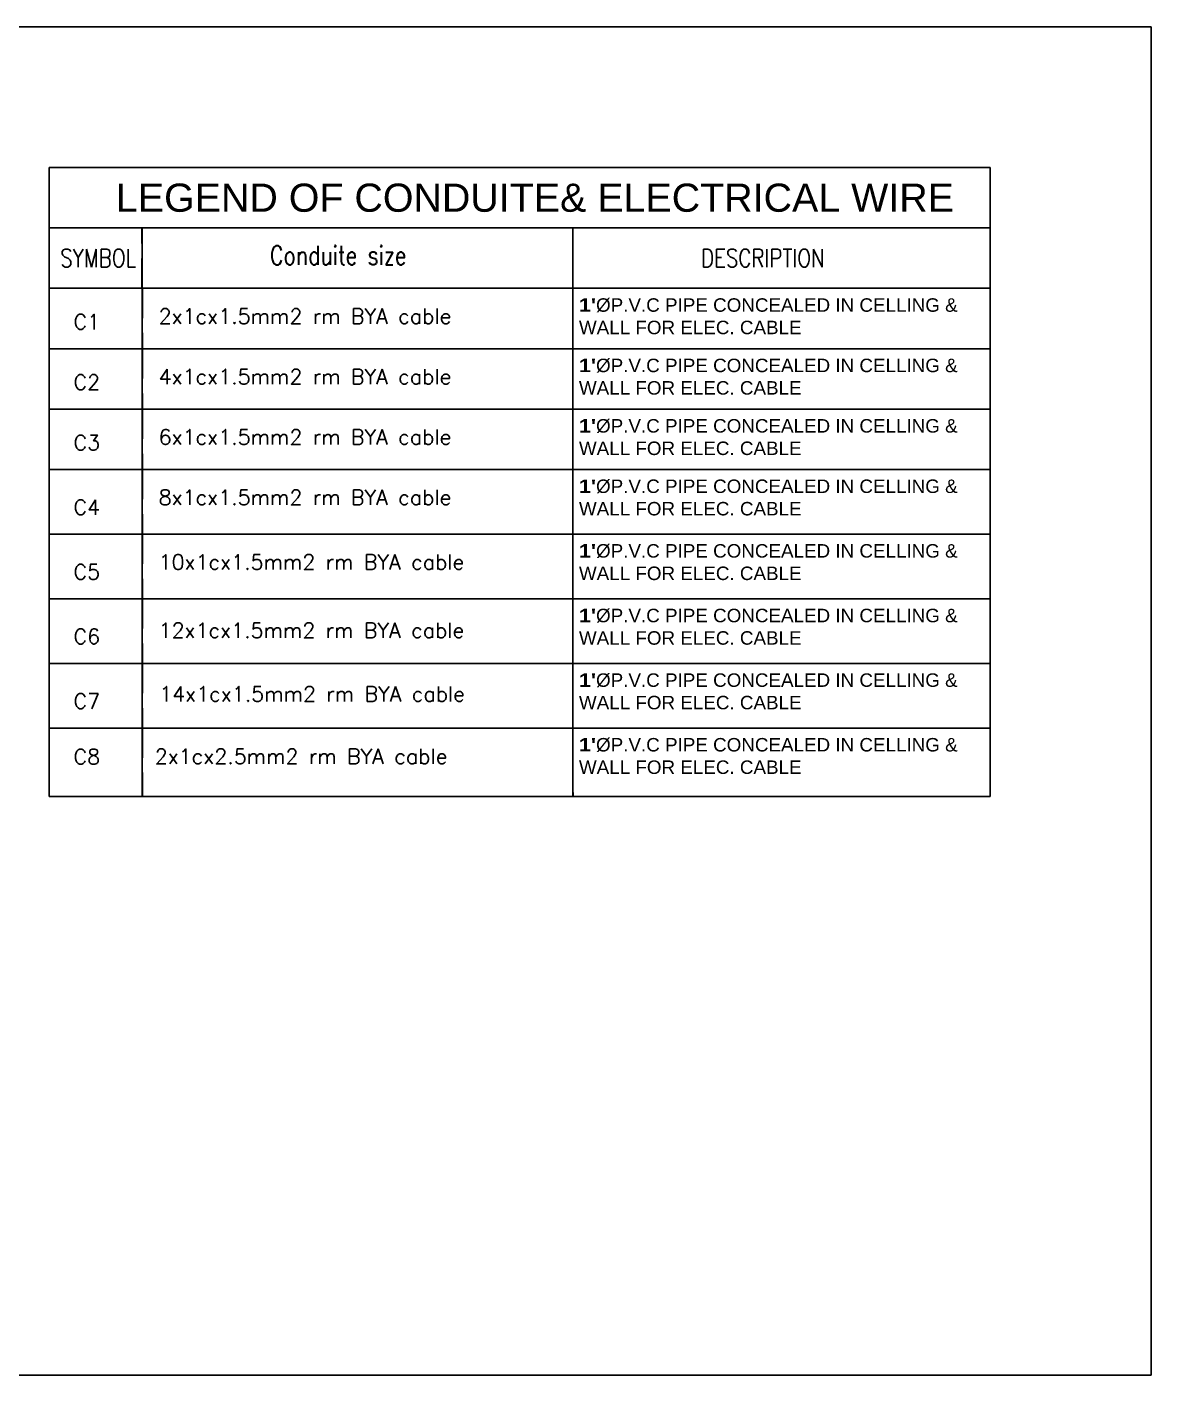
# Model space of a CAD drawing. Header units: inches. Extents: x 1052 to 8538, y 819 to 5894.
# Drawn here: x 3897 to 4370, y 2126 to 2692 of the extents above; entities that cross this region are included whole.
import ezdxf
from ezdxf.enums import TextEntityAlignment as Align

# ---------------------------------------------------------------- set-up
doc = ezdxf.new("R2010")
doc.units = ezdxf.units.IN
doc.header["$LTSCALE"] = 50
doc.header["$MEASUREMENT"] = 0
doc.linetypes.add('CENTER', pattern=[2, 1.25, -0.25, 0.25, -0.25])
doc.linetypes.add('HIDDEN', pattern=[0.375, 0.25, -0.125])
doc.layers.add('line', color=5, linetype='HIDDEN', lineweight=35)
doc.layers.add('text', color=129, linetype='Continuous')
doc.styles.add('ARIAL', font='arial.ttf')
doc.styles.add('ROMANS', font='romans.shx')
doc.styles.get("Standard").update_dxf_attribs({"font": 'arial.ttf'})

msp = doc.modelspace()

# ---------------------------------------------------------------- linework, layer by layer
for p, q in [((4369.53, 2691.71), (3435.32, 2691.71)), ((4369.53, 2125.52), (4369.53, 2691.71)), ((3906.82, 2581.95), (3906.82, 2632.69)), ((3906.82, 2632.69), (4302.02, 2632.69)), ((4302.02, 2581.95), (4302.02, 2632.69)), ((3906.82, 2607.32), (4302.02, 2607.32)), ((3945.83, 2581.95), (3945.83, 2607.32)), ((4126.76, 2581.95), (4126.76, 2607.32)), ((3906.82, 2581.95), (3906.82, 2556.58)), ((3906.82, 2581.95), (4302.02, 2581.95)), ((3945.83, 2581.95), (3945.83, 2556.58)), ((4126.76, 2581.95), (4126.76, 2556.58)), ((4302.02, 2581.95), (4302.02, 2556.58)), ((3906.82, 2556.58), (3906.82, 2531.21)), ((3906.82, 2556.58), (4302.02, 2556.58)), ((3945.83, 2556.58), (3945.83, 2531.21)), ((4126.76, 2556.58), (4126.76, 2531.21)), ((4302.02, 2556.58), (4302.02, 2531.21)), ((3906.82, 2531.21), (3906.82, 2505.84)), ((3906.82, 2531.21), (4302.02, 2531.21)), ((3945.83, 2531.21), (3945.83, 2505.84)), ((4126.76, 2531.21), (4126.76, 2505.84)), ((4302.02, 2531.21), (4302.02, 2505.84)), ((3906.82, 2505.84), (3906.82, 2478.69)), ((3906.82, 2505.84), (4302.02, 2505.84)), ((3945.83, 2505.84), (3945.83, 2478.69)), ((4126.76, 2505.84), (4126.76, 2478.69)), ((4302.02, 2505.84), (4302.02, 2478.69)), ((3906.82, 2478.69), (4302.02, 2478.69)), ((3906.82, 2478.69), (3906.82, 2451.55)), ((3945.83, 2478.69), (3945.83, 2451.55)), ((4126.76, 2478.69), (4126.76, 2451.55)), ((4302.02, 2478.69), (4302.02, 2451.55)), ((3906.82, 2451.55), (4302.02, 2451.55)), ((3906.82, 2451.55), (3906.82, 2424.41)), ((3945.83, 2451.55), (3945.83, 2424.41)), ((4126.76, 2451.55), (4126.76, 2424.41)), ((4302.02, 2451.55), (4302.02, 2424.41)), ((3906.82, 2424.41), (4302.02, 2424.41)), ((3906.82, 2424.41), (3906.82, 2397.27)), ((3945.83, 2424.41), (3945.83, 2397.27)), ((4126.76, 2424.41), (4126.76, 2397.27)), ((4302.02, 2424.41), (4302.02, 2397.27)), ((3906.82, 2397.27), (4302.02, 2397.27)), ((3906.82, 2397.27), (3906.82, 2370.12)), ((3945.83, 2397.27), (3945.83, 2370.12)), ((4126.76, 2397.27), (4126.76, 2370.12)), ((4302.02, 2397.27), (4302.02, 2370.12)), ((3906.82, 2370.12), (3906.82, 2368.52)), ((3906.82, 2368.52), (4302.02, 2368.52)), ((4302.02, 2370.12), (4302.02, 2368.52)), ((3435.32, 2125.52), (4369.53, 2125.52))]:
    msp.add_line(p, q)
at = {"layer": 'line'}
for p, q in [((3945.83, 2581.95), (3945.83, 2607.32)), ((3945.83, 2581.95), (3945.83, 2556.58)), ((3945.83, 2556.58), (3945.83, 2531.21)), ((3945.83, 2531.21), (3945.83, 2505.84)), ((3945.83, 2505.84), (3945.83, 2478.69)), ((3945.83, 2478.69), (3945.83, 2451.55)), ((3945.83, 2451.55), (3945.83, 2424.41)), ((3945.83, 2424.41), (3945.83, 2397.27)), ((3945.83, 2397.27), (3945.83, 2370.12)), ((3945.83, 2370.12), (3945.83, 2368.52)), ((3945.83, 2370.12), (3945.83, 2368.52)), ((4126.76, 2370.12), (4126.76, 2368.52))]:
    msp.add_line(p, q, dxfattribs=at)

# ---------------------------------------------------------------- texts
at = {"layer": 'text', "style": 'ARIAL'}
msp.add_text('LEGEND OF CONDUITE& ELECTRICAL WIRE', height=11.84, dxfattribs=at).set_placement((4110.8, 2620.01), align=Align.MIDDLE_CENTER)
at = {"layer": 'text', "style": 'ROMANS', "width": 0.8}
for s, height, p in [('Conduite size', 7.9166, (4028.18, 2595.79)), ('SYMBOL', 7.611, (3927.39, 2594.64)), ('DESCRIPTION', 7.6114, (4206.55, 2594.64))]:
    msp.add_text(s, height=height, dxfattribs=at).set_placement(p, align=Align.MIDDLE_CENTER)
at = {"layer": 'text', "style": 'ROMANS'}
for s, height, p in [('C1', 6.343, (3917.04, 2567.88)), ('2x1cx1.5mm2 rm BYA cable', 6.3429, (3952.8, 2570.23)), ('4x1cx1.5mm2 rm BYA cable', 6.3429, (3952.8, 2544.86)), ('C2', 6.343, (3917.04, 2542.51)), ('C3', 6.343, (3917.04, 2517.13)), ('6x1cx1.5mm2 rm BYA cable', 6.3429, (3952.8, 2519.49)), ('8x1cx1.5mm2 rm BYA cable', 6.3429, (3952.8, 2494.11)), ('C4', 6.343, (3917.04, 2489.99)), ('10x1cx1.5mm2 rm BYA cable', 6.3429, (3952.8, 2466.97)), ('C5', 6.343, (3917.04, 2462.85)), ('12x1cx1.5mm2 rm BYA cable', 6.3429, (3952.8, 2438.27)), ('C6', 6.343, (3917.04, 2435.71)), ('14x1cx1.5mm2 rm BYA cable', 6.3429, (3953.07, 2411.57)), ('C7', 6.343, (3917.04, 2408.56)), ('C8', 6.343, (3917.04, 2385.21)), ('2x1cx2.5mm2 rm BYA cable', 6.3429, (3951.17, 2385.34))]:
    msp.add_text(s, height=height, dxfattribs=at).set_placement(p, align=Align.MIDDLE_LEFT)
at = {"layer": 'text', "linetype": 'CENTER', "char_height": 5.6547, "width": 354.4087, "attachment_point": 1}
for s, insert in [("{\\fArial Black|b0|i0|c0|p34;1'}%%CP.V.C PIPE CONCEALED IN CELLING & \\PWALL FOR ELEC. CABLE ", (4129.28, 2577.75)), ("{\\fArial Black|b0|i0|c0|p34;1'}%%CP.V.C PIPE CONCEALED IN CELLING & \\PWALL FOR ELEC. CABLE ", (4129.28, 2552.38)), ("{\\fArial Black|b0|i0|c0|p34;1'}%%CP.V.C PIPE CONCEALED IN CELLING & \\PWALL FOR ELEC. CABLE ", (4129.28, 2527.01)), ("{\\fArial Black|b0|i0|c0|p34;1'}%%CP.V.C PIPE CONCEALED IN CELLING & \\PWALL FOR ELEC. CABLE ", (4129.28, 2501.64)), ("{\\fArial Black|b0|i0|c0|p32;1'}%%cP.V.C PIPE CONCEALED IN CELLING & \\PWALL FOR ELEC. CABLE ", (4129.28, 2474.5)), ("{\\fArial Black|b0|i0|c0|p32;1'}%%cP.V.C PIPE CONCEALED IN CELLING & \\PWALL FOR ELEC. CABLE ", (4129.28, 2447.35)), ("{\\fArial Black|b0|i0|c0|p32;1'}%%cP.V.C PIPE CONCEALED IN CELLING & \\PWALL FOR ELEC. CABLE ", (4129.28, 2420.21)), ("{\\fArial Black|b0|i0|c0|p34;1'}%%CP.V.C PIPE CONCEALED IN CELLING & \\PWALL FOR ELEC. CABLE ", (4129.28, 2393.07))]:
    msp.add_mtext(s, dxfattribs=dict(at, insert=insert))

doc.saveas('drawing.dxf')
